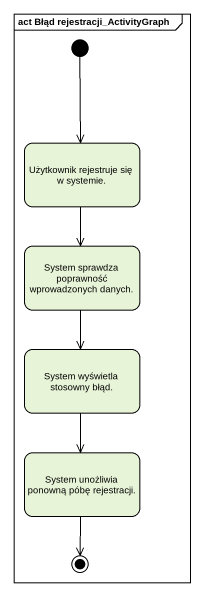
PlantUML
@startuml
mainframe act Błąd rejestracji_ActivityGraph
hide empty description
state "Użytkownik rejestruje się w systemie." as Użytkownik_rejestruje_się_w
state "System sprawdza poprawność wprowadzonych danych." as System_sprawdza_poprawność
state "System wyświetla stosowny błąd." as System_wyświetla_stosowny
state "System unożliwia ponowną póbę rejestracji." as System_unożliwia_ponowną
[*] --> Użytkownik_rejestruje_się_w
Użytkownik_rejestruje_się_w --> System_sprawdza_poprawność
System_sprawdza_poprawność --> System_wyświetla_stosowny
System_wyświetla_stosowny --> System_unożliwia_ponowną
System_unożliwia_ponowną --> [*]
@enduml
